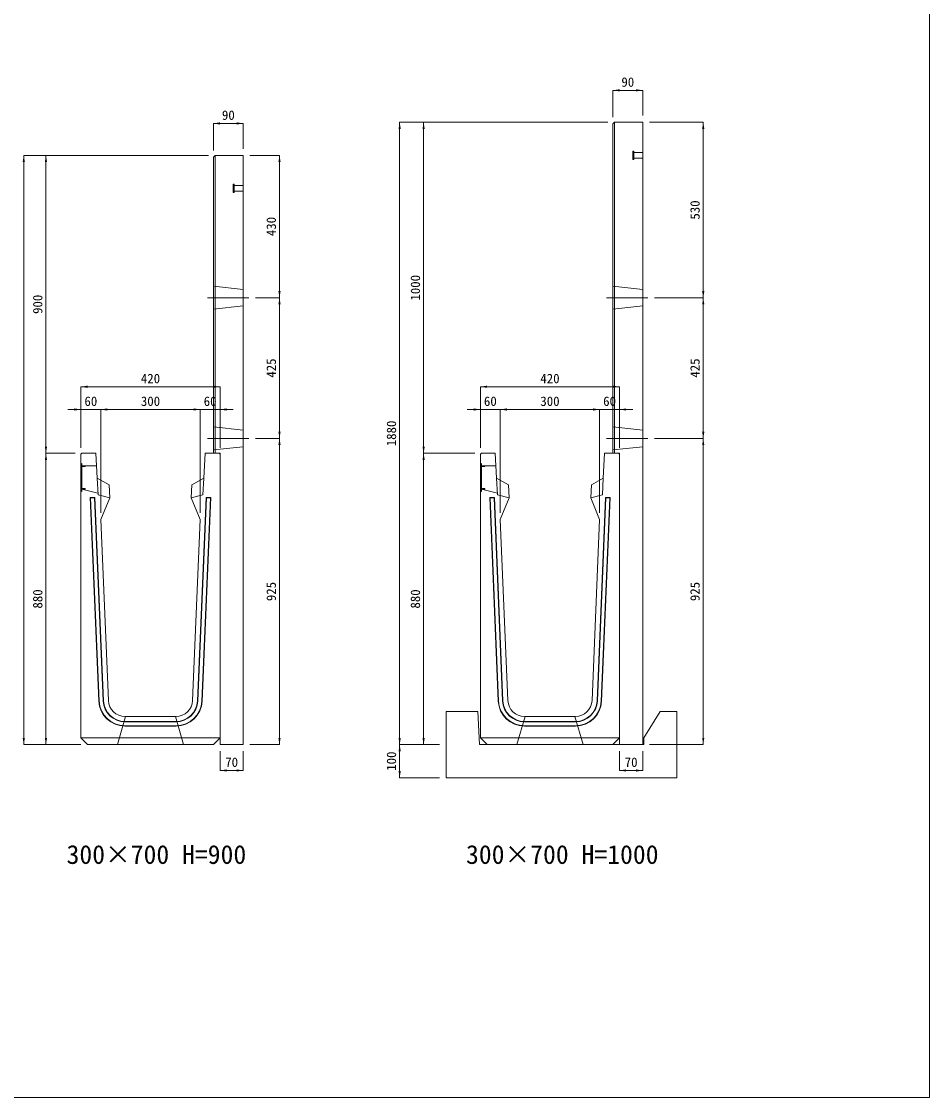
# Model space of a CAD drawing. Units: millimetres at full size; some dimension numbers follow another scale. Extents: x -7442 to 51876, y 9625 to 40052.
# Drawn here: x 14107 to 16848, y 22762 to 26012 of the extents above; entities that cross this region are included whole.
import ezdxf
from ezdxf.enums import TextEntityAlignment as Align

# ---------------------------------------------------------------- set-up
doc = ezdxf.new("R2010")
doc.units = ezdxf.units.MM
doc.header["$LTSCALE"] = 16
for name, pattern in [('DASHED', [7.5, 6, -1.5]), ('USER1', [13.5, 7.5, -6]), ('USER2', [285.75, 190.5, -31.75, 31.75, -31.75])]:
    doc.linetypes.add(name, pattern=pattern)
doc.layers.add('0_2', color=7, linetype='Continuous')
for name, color, linetype, lineweight in [('HOLE', 7, 'DASHED', 9), ('KIJUN', 5, 'Continuous', 9), ('WWAY', 5, 'Continuous', 9), ('寸法線', 7, 'Continuous', 9), ('本体', 2, 'Continuous', 13), ('補助線', 8, 'Continuous', 9), ('ｲﾝｻｰﾄ', 3, 'USER1', 9)]:
    doc.layers.add(name, color=color, linetype=linetype, lineweight=lineweight)
doc.styles.add('ＭＳ ゴシック', font='')
doc.styles.get('ＭＳ ゴシック').set_extended_font_data('MS Gothic')

# ---------------------------------------------------------------- blocks, each defined once
blk = doc.blocks.new('filled_arrow')
at = {"color": 0, "linetype": 'Continuous', "lineweight": -2}
blk.add_solid([(7.5, 1.25), (0, 0), (7.5, -1.25)], dxfattribs=at)

msp = doc.modelspace()

# ---------------------------------------------------------------- linework, layer by layer
at = {"layer": 'HOLE'}
for points in [[(14421.5, 23912.89), (14571.5, 23912.89), (14596.5, 23827.89), (14396.5, 23827.89)], [(15627.39, 23912.89), (15777.39, 23912.89), (15802.39, 23827.89), (15602.39, 23827.89)]]:
    msp.add_lwpolyline(points, close=True, dxfattribs=at)
at = {"layer": 'KIJUN'}
for p, q in [((14315.74, 24572.89), (14314.7, 24573.89)), ((14327.75, 24572.89), (14328.71, 24573.89)), ((14328.71, 24573.89), (14354.5, 23960.16)), ((14665.24, 24572.89), (14639.5, 23960.12)), ((14665.24, 24572.89), (14664.28, 24573.89)), ((14677.25, 24572.89), (14678.3, 24573.89)), ((15521.63, 24572.89), (15520.59, 24573.89)), ((15533.64, 24572.89), (15534.6, 24573.89)), ((15534.6, 24573.89), (15560.39, 23960.16)), ((15871.13, 24572.89), (15845.39, 23960.12)), ((15871.13, 24572.89), (15870.18, 24573.89)), ((15883.14, 24572.89), (15884.19, 24573.89)), ((14419.44, 23897.89), (14573.55, 23897.89)), ((14573.55, 23896.89), (14419.44, 23896.89)), ((15625.33, 23897.89), (15779.45, 23897.89)), ((15779.45, 23896.89), (15625.33, 23896.89)), ((14419.44, 23884.89), (14573.55, 23884.89)), ((14573.55, 23883.89), (14419.44, 23883.89)), ((15625.33, 23884.89), (15779.45, 23884.89)), ((15779.45, 23883.89), (15625.33, 23883.89))]:
    msp.add_line(p, q, dxfattribs=at)
at = {"layer": 'KIJUN', "color": 7, "lineweight": 13}
for p, q in [((14573.55, 23912.89), (14419.44, 23912.89)), ((15779.45, 23912.89), (15625.33, 23912.89))]:
    msp.add_line(p, q, dxfattribs=at)
at = {"layer": 'KIJUN', "color": 7}
for p, q in [((14286.5, 23847.89), (14706.5, 23847.89)), ((15492.39, 23847.89), (15912.39, 23847.89))]:
    msp.add_line(p, q, dxfattribs=at)
at = {"layer": 'KIJUN', "color": 7, "lineweight": 13}
for points in [[(14369.48, 23960.79), (14346.5, 24507.89), (14373.5, 24572.89), (14371.5, 24612.89), (14335.5, 24632.89), (14331.5, 24707.89), (14289.5, 24707.89), (14286.5, 24704.89), (14286.5, 23847.89), (14306.5, 23827.89), (14686.5, 23827.89), (14706.5, 23847.89), (14706.5, 24704.89), (14703.5, 24707.89), (14661.5, 24707.89), (14657.5, 24632.89), (14621.5, 24612.89), (14619.5, 24572.89), (14646.5, 24507.89), (14623.51, 23960.79)], [(15575.38, 23960.79), (15552.39, 24507.89), (15579.39, 24572.89), (15577.39, 24612.89), (15541.39, 24632.89), (15537.39, 24707.89), (15495.39, 24707.89), (15492.39, 24704.89), (15492.39, 23847.89), (15512.39, 23827.89), (15892.39, 23827.89), (15912.39, 23847.89), (15912.39, 24704.89), (15909.39, 24707.89), (15867.39, 24707.89), (15863.39, 24632.89), (15827.39, 24612.89), (15825.39, 24572.89), (15852.39, 24507.89), (15829.4, 23960.79)]]:
    msp.add_lwpolyline(points, dxfattribs=at)
at = {"layer": 'KIJUN', "color": 7, "linetype": 'DASHED', "lineweight": 13}
for points in [[(14373.5, 24572.89), (14338.16, 24582.89), (14335.5, 24632.89)], [(14619.5, 24572.89), (14654.83, 24582.89), (14657.5, 24632.89)], [(15579.39, 24572.89), (15544.06, 24582.89), (15541.39, 24632.89)], [(15825.39, 24572.89), (15860.72, 24582.89), (15863.39, 24632.89)]]:
    msp.add_lwpolyline(points, dxfattribs=at)
at = {"layer": 'KIJUN'}
for points in [[(14340.51, 23959.58), (14314.7, 24573.89), (14328.71, 24573.89)], [(14353.5, 23960.12), (14327.75, 24572.89), (14315.74, 24572.89), (14341.51, 23959.62)], [(14638.5, 23960.16), (14664.28, 24573.89), (14678.3, 24573.89), (14652.48, 23959.58)], [(14651.48, 23959.62), (14677.25, 24572.89), (14665.24, 24572.89)], [(15546.4, 23959.58), (15520.59, 24573.89), (15534.6, 24573.89)], [(15559.39, 23960.12), (15533.64, 24572.89), (15521.63, 24572.89), (15547.4, 23959.62)], [(15844.39, 23960.16), (15870.18, 24573.89), (15884.19, 24573.89), (15858.38, 23959.58)], [(15857.38, 23959.62), (15883.14, 24572.89), (15871.13, 24572.89)]]:
    msp.add_lwpolyline(points, dxfattribs=at)
for centre, radius, start, end in [((14419.44, 23962.89), 79, 182.40597, 270), ((14419.44, 23962.89), 78, 182.40597, 270), ((14419.44, 23962.89), 66, 182.40597, 270), ((14419.44, 23962.89), 65, 182.40597, 270), ((14573.55, 23962.89), 65, 270, 357.59403), ((14573.55, 23962.89), 66, 270, 357.59403), ((14573.55, 23962.89), 78, 270, 357.59403), ((14573.55, 23962.89), 79, 270, 357.59403), ((15625.33, 23962.89), 79, 182.40597, 270), ((15625.33, 23962.89), 78, 182.40597, 270), ((15625.33, 23962.89), 66, 182.40597, 270), ((15625.33, 23962.89), 65, 182.40597, 270), ((15779.45, 23962.89), 65, 270, 357.59403), ((15779.45, 23962.89), 66, 270, 357.59403), ((15779.45, 23962.89), 78, 270, 357.59403), ((15779.45, 23962.89), 79, 270, 357.59403)]:
    msp.add_arc(centre, radius, start, end, dxfattribs=at)
at = {"layer": 'KIJUN', "color": 7, "lineweight": 13}
for centre, start, end in [((14419.44, 23962.89), 182.40597, 270), ((14573.55, 23962.89), 270, 357.59403), ((15625.33, 23962.89), 182.40597, 270), ((15779.45, 23962.89), 270, 357.59403)]:
    msp.add_arc(centre, 50, start, end, dxfattribs=at)
at = {"layer": 'WWAY', "color": 7, "linetype": 'DASHED', "lineweight": 13}
for points in [[(14286.5, 24677.89), (14289.7, 24675.89), (14289.7, 24593.89), (14286.5, 24591.89)], [(14333.52, 24669.89), (14289.7, 24669.89), (14289.7, 24675.89), (14286.5, 24677.89)], [(15492.39, 24677.89), (15495.59, 24675.89), (15495.59, 24593.89), (15492.39, 24591.89)], [(15539.42, 24669.89), (15495.59, 24669.89), (15495.59, 24675.89), (15492.39, 24677.89)], [(14286.5, 24591.89), (14289.7, 24593.89), (14289.7, 24599.89), (14337.9, 24587.89)], [(15492.39, 24591.89), (15495.59, 24593.89), (15495.59, 24599.89), (15543.79, 24587.89)]]:
    msp.add_lwpolyline(points, dxfattribs=at)
at = {"layer": 'WWAY'}
for points in [[(14287.7, 24674.89), (14289.7, 24674.89), (14289.7, 24594.89), (14287.7, 24594.89)], [(14289.7, 24669.89), (14299.7, 24669.89), (14299.7, 24667.89), (14289.7, 24667.89)], [(15493.59, 24674.89), (15495.59, 24674.89), (15495.59, 24594.89), (15493.59, 24594.89)], [(15495.59, 24669.89), (15505.59, 24669.89), (15505.59, 24667.89), (15495.59, 24667.89)], [(14289.7, 24601.89), (14299.7, 24601.89), (14299.7, 24599.89), (14289.7, 24599.89)], [(15495.59, 24601.89), (15505.59, 24601.89), (15505.59, 24599.89), (15495.59, 24599.89)]]:
    msp.add_lwpolyline(points, close=True, dxfattribs=at)
at = {"layer": '寸法線'}
for p, q in [((15892.39, 25804.33), (15982.39, 25804.33)), ((15892.39, 25722.89), (15892.39, 25804.33)), ((15982.39, 25727.89), (15982.39, 25804.33)), ((14686.5, 25704.33), (14776.5, 25704.33)), ((14686.5, 25622.89), (14686.5, 25704.33)), ((14776.5, 25627.89), (14776.5, 25704.33)), ((15248.65, 23827.89), (15248.65, 25707.89)), ((15877.39, 25707.89), (15248.65, 25707.89)), ((15320.97, 24707.89), (15320.97, 25707.89)), ((15877.39, 25707.89), (15320.97, 25707.89)), ((16002.39, 25707.89), (16165.12, 25707.89)), ((16165.12, 25177.89), (16165.12, 25707.89)), ((14114.03, 23827.89), (14114.03, 25607.89)), ((14671.5, 25607.89), (14114.03, 25607.89)), ((14180.92, 24707.89), (14180.92, 25607.89)), ((14671.5, 25607.89), (14180.92, 25607.89)), ((14796.5, 25607.89), (14885.93, 25607.89)), ((14885.93, 25177.89), (14885.93, 25607.89)), ((14813.57, 25177.89), (14885.93, 25177.89)), ((14813.57, 25177.89), (14885.93, 25177.89)), ((14885.93, 24752.89), (14885.93, 25177.89)), ((16018.29, 25177.89), (16165.12, 25177.89)), ((16018.29, 25177.89), (16165.12, 25177.89)), ((16165.12, 24752.89), (16165.12, 25177.89)), ((14286.5, 24908.9), (14706.5, 24908.9)), ((14286.5, 24724.89), (14286.5, 24908.9)), ((14706.5, 24724.89), (14706.5, 24908.9)), ((15492.39, 24908.9), (15912.39, 24908.9)), ((15492.39, 24724.89), (15492.39, 24908.9)), ((15912.39, 24724.89), (15912.39, 24908.9)), ((14246.5, 24840.22), (14386.5, 24840.22)), ((14286.5, 24724.89), (14286.5, 24840.22)), ((14346.5, 24840.22), (14646.5, 24840.22)), ((14346.5, 24527.89), (14346.5, 24840.22)), ((14346.5, 24527.89), (14346.5, 24840.22)), ((14606.5, 24840.22), (14746.5, 24840.22)), ((14646.5, 24527.89), (14646.5, 24840.22)), ((14646.5, 24527.89), (14646.5, 24840.22)), ((14706.5, 24724.89), (14706.5, 24840.22)), ((15452.39, 24840.22), (15592.39, 24840.22)), ((15492.39, 24724.89), (15492.39, 24840.22)), ((15552.39, 24840.22), (15852.39, 24840.22)), ((15552.39, 24527.89), (15552.39, 24840.22)), ((15552.39, 24527.89), (15552.39, 24840.22)), ((15812.39, 24840.22), (15952.39, 24840.22)), ((15852.39, 24527.89), (15852.39, 24840.22)), ((15852.39, 24527.89), (15852.39, 24840.22)), ((15912.39, 24724.89), (15912.39, 24840.22)), ((14813.57, 24752.89), (14885.93, 24752.89)), ((14813.57, 24752.89), (14885.93, 24752.89)), ((14885.93, 23827.89), (14885.93, 24752.89)), ((16018.29, 24752.89), (16165.12, 24752.89)), ((16018.29, 24752.89), (16165.12, 24752.89)), ((16165.12, 23827.89), (16165.12, 24752.89)), ((14180.92, 23827.89), (14180.92, 24707.89)), ((14269.5, 24707.89), (14180.92, 24707.89)), ((14269.5, 24707.89), (14180.92, 24707.89)), ((15320.97, 23827.89), (15320.97, 24707.89)), ((15475.39, 24707.89), (15320.97, 24707.89)), ((15475.39, 24707.89), (15320.97, 24707.89)), ((14286.5, 23827.89), (14114.03, 23827.89)), ((14286.5, 23827.89), (14180.92, 23827.89)), ((14796.5, 23827.89), (14885.93, 23827.89)), ((15248.65, 23727.89), (15248.65, 23827.89)), ((15369.39, 23827.89), (15248.65, 23827.89)), ((15369.39, 23827.89), (15248.65, 23827.89)), ((15369.39, 23827.89), (15320.97, 23827.89)), ((16002.39, 23827.89), (16165.12, 23827.89)), ((14706.5, 23807.89), (14706.5, 23749.77)), ((14776.5, 23807.89), (14776.5, 23749.77)), ((15912.39, 23807.89), (15912.39, 23749.77)), ((15982.39, 23807.89), (15982.39, 23749.77)), ((14706.5, 23749.77), (14776.5, 23749.77)), ((15369.39, 23727.89), (15248.65, 23727.89)), ((15912.39, 23749.77), (15982.39, 23749.77))]:
    msp.add_line(p, q, dxfattribs=at)
at = {"layer": '寸法線', "linetype": 'USER2'}
for p, q in [((14793.57, 25177.89), (14668.4, 25177.89)), ((15998.29, 25177.89), (15873.12, 25177.89)), ((14793.57, 24752.89), (14668.4, 24752.89)), ((15998.29, 24752.89), (15873.12, 24752.89))]:
    msp.add_line(p, q, dxfattribs=at)
at = {"layer": '本体'}
for p, q in [((15892.39, 25702.89), (15897.39, 25707.89)), ((15892.39, 24707.89), (15892.39, 25702.89)), ((15897.39, 25707.89), (15982.39, 25707.89)), ((15982.39, 25707.89), (15982.39, 23827.89)), ((15912.39, 24707.89), (15892.39, 24707.89)), ((15912.39, 23827.89), (15912.39, 24707.89)), ((15389.39, 23927.89), (15389.39, 23727.89)), ((15484.39, 23927.89), (15389.39, 23927.89)), ((15489.39, 23827.89), (15484.39, 23927.89)), ((16035.39, 23927.89), (15985.39, 23847.89)), ((16085.39, 23927.89), (16035.39, 23927.89)), ((16085.39, 23927.89), (16085.39, 23727.89)), ((15985.39, 23827.89), (15489.39, 23827.89)), ((15982.39, 23827.89), (15912.39, 23827.89)), ((15985.39, 23847.89), (15985.39, 23827.89)), ((16085.39, 23727.89), (15389.39, 23727.89))]:
    msp.add_line(p, q, dxfattribs=at)
at = {"layer": '本体', "color": 4, "lineweight": 5}
for p, q in [((15897.39, 25707.89), (15897.39, 24707.89)), ((14691.5, 25607.89), (14691.5, 24707.89))]:
    msp.add_line(p, q, dxfattribs=at)
at = {"layer": '本体', "linetype": 'USER1', "lineweight": 9}
for p, q in [((14686.5, 25212.89), (14776.5, 25202.89)), ((15892.39, 25212.89), (15982.39, 25202.89)), ((14686.5, 25142.89), (14776.5, 25152.89)), ((15892.39, 25142.89), (15982.39, 25152.89)), ((14686.5, 24787.89), (14776.5, 24777.89)), ((15892.39, 24787.89), (15982.39, 24777.89)), ((14686.5, 24717.89), (14776.5, 24727.89)), ((15892.39, 24717.89), (15982.39, 24727.89))]:
    msp.add_line(p, q, dxfattribs=at)
at = {"layer": '本体'}
msp.add_lwpolyline([(14686.5, 25602.89), (14691.5, 25607.89), (14776.5, 25607.89), (14776.5, 23827.89), (14706.5, 23827.89), (14706.5, 24707.89), (14686.5, 24707.89)], close=True, dxfattribs=at)
at = {"layer": '補助線', "color": 1, "lineweight": 13}
msp.add_lwpolyline([(5995.04, 29262.44), (16848, 29262.44), (16848, 22761.98), (5995.04, 22761.98)], close=True, dxfattribs=at)
at = {"layer": 'ｲﾝｻｰﾄ'}
for p, q in [((15952.39, 25620.39), (15952.39, 25595.39)), ((15955.39, 25620.39), (15952.39, 25620.39)), ((15955.39, 25620.39), (15955.39, 25595.39)), ((15982.39, 25616.39), (15955.39, 25616.39)), ((15982.39, 25616.39), (15982.39, 25599.39)), ((15955.39, 25595.39), (15952.39, 25595.39)), ((15982.39, 25599.39), (15955.39, 25599.39)), ((14746.5, 25520.39), (14746.5, 25495.39)), ((14749.5, 25520.39), (14746.5, 25520.39)), ((14749.5, 25520.39), (14749.5, 25495.39)), ((14776.5, 25516.39), (14749.5, 25516.39)), ((14776.5, 25516.39), (14776.5, 25499.39)), ((14749.5, 25495.39), (14746.5, 25495.39)), ((14776.5, 25499.39), (14749.5, 25499.39))]:
    msp.add_line(p, q, dxfattribs=at)

# ---------------------------------------------------------------- block references
at = {"layer": '寸法線', "xscale": 2.67, "yscale": 2.67}
for p in [(15892.39, 25804.33), (14686.5, 25704.33), (14286.5, 24908.9), (15492.39, 24908.9), (14346.5, 24840.22), (14346.5, 24840.22), (14706.5, 24840.22), (15552.39, 24840.22), (15552.39, 24840.22), (15912.39, 24840.22), (14706.5, 23749.77), (15912.39, 23749.77)]:
    msp.add_blockref('filled_arrow', p, dxfattribs=at)
for p, rotation in [((15982.39, 25804.33), 180), ((14776.5, 25704.33), 180), ((15248.65, 25707.89), 270), ((15320.97, 25707.89), 270), ((16165.12, 25707.89), 270), ((14114.03, 25607.89), 270), ((14180.92, 25607.89), 270), ((14885.93, 25607.89), 270), ((14885.93, 25177.89), 90), ((16165.12, 25177.89), 90), ((14885.93, 25177.89), 270), ((16165.12, 25177.89), 270), ((14706.5, 24908.9), 180), ((15912.39, 24908.9), 180), ((14286.5, 24840.22), 180), ((14646.5, 24840.22), 180), ((14646.5, 24840.22), 180), ((15492.39, 24840.22), 180), ((15852.39, 24840.22), 180), ((15852.39, 24840.22), 180), ((14885.93, 24752.89), 90), ((16165.12, 24752.89), 90), ((14885.93, 24752.89), 270), ((16165.12, 24752.89), 270), ((14180.92, 24707.89), 90), ((14180.92, 24707.89), 270), ((15320.97, 24707.89), 90), ((15320.97, 24707.89), 270), ((14114.03, 23827.89), 90), ((14180.92, 23827.89), 90), ((14885.93, 23827.89), 90), ((15248.65, 23827.89), 90), ((15248.65, 23827.89), 270), ((15320.97, 23827.89), 90), ((16165.12, 23827.89), 90), ((14776.5, 23749.77), 180), ((15248.65, 23727.89), 90), ((15982.39, 23749.77), 180)]:
    msp.add_blockref('filled_arrow', p, dxfattribs=dict(at, rotation=rotation))

# ---------------------------------------------------------------- texts
at = {"layer": '0_2', "style": 'ＭＳ ゴシック'}
for s, p in [('300×700 H=900', (14243.07, 23450.46)), ('300×700 H=1000', (15448.96, 23450.46))]:
    msp.add_text(s, height=56.96, dxfattribs=at).set_placement(p, align=Align.BOTTOM_LEFT)
at = {"layer": '寸法線', "style": 'ＭＳ ゴシック'}
for s, p in [('90', (15937.39, 25829.33)), ('90', (14731.5, 25729.33)), ('420', (14496.5, 24933.9)), ('420', (15702.39, 24933.9)), ('60', (14316.5, 24865.22)), ('300', (14496.5, 24865.22)), ('60', (14676.5, 24865.22)), ('60', (15522.39, 24865.22)), ('300', (15702.39, 24865.22)), ('60', (15882.39, 24865.22)), ('70', (14741.5, 23774.77)), ('70', (15947.39, 23774.77))]:
    msp.add_text(s, height=28.48, dxfattribs=at).set_placement(p, align=Align.MIDDLE_CENTER)
for s, p in [('530', (16140.12, 25442.89)), ('430', (14860.93, 25392.89)), ('1000', (15295.97, 25207.89)), ('900', (14155.92, 25157.89)), ('425', (14860.93, 24965.39)), ('425', (16140.12, 24965.39)), ('1880', (15223.65, 24767.89)), ('925', (14860.93, 24290.39)), ('925', (16140.12, 24290.39)), ('880', (14155.92, 24267.89)), ('880', (15295.97, 24267.89)), ('100', (15223.65, 23777.89))]:
    msp.add_text(s, height=28.48, rotation=90, dxfattribs=at).set_placement(p, align=Align.MIDDLE_CENTER)

doc.saveas('drawing.dxf')
